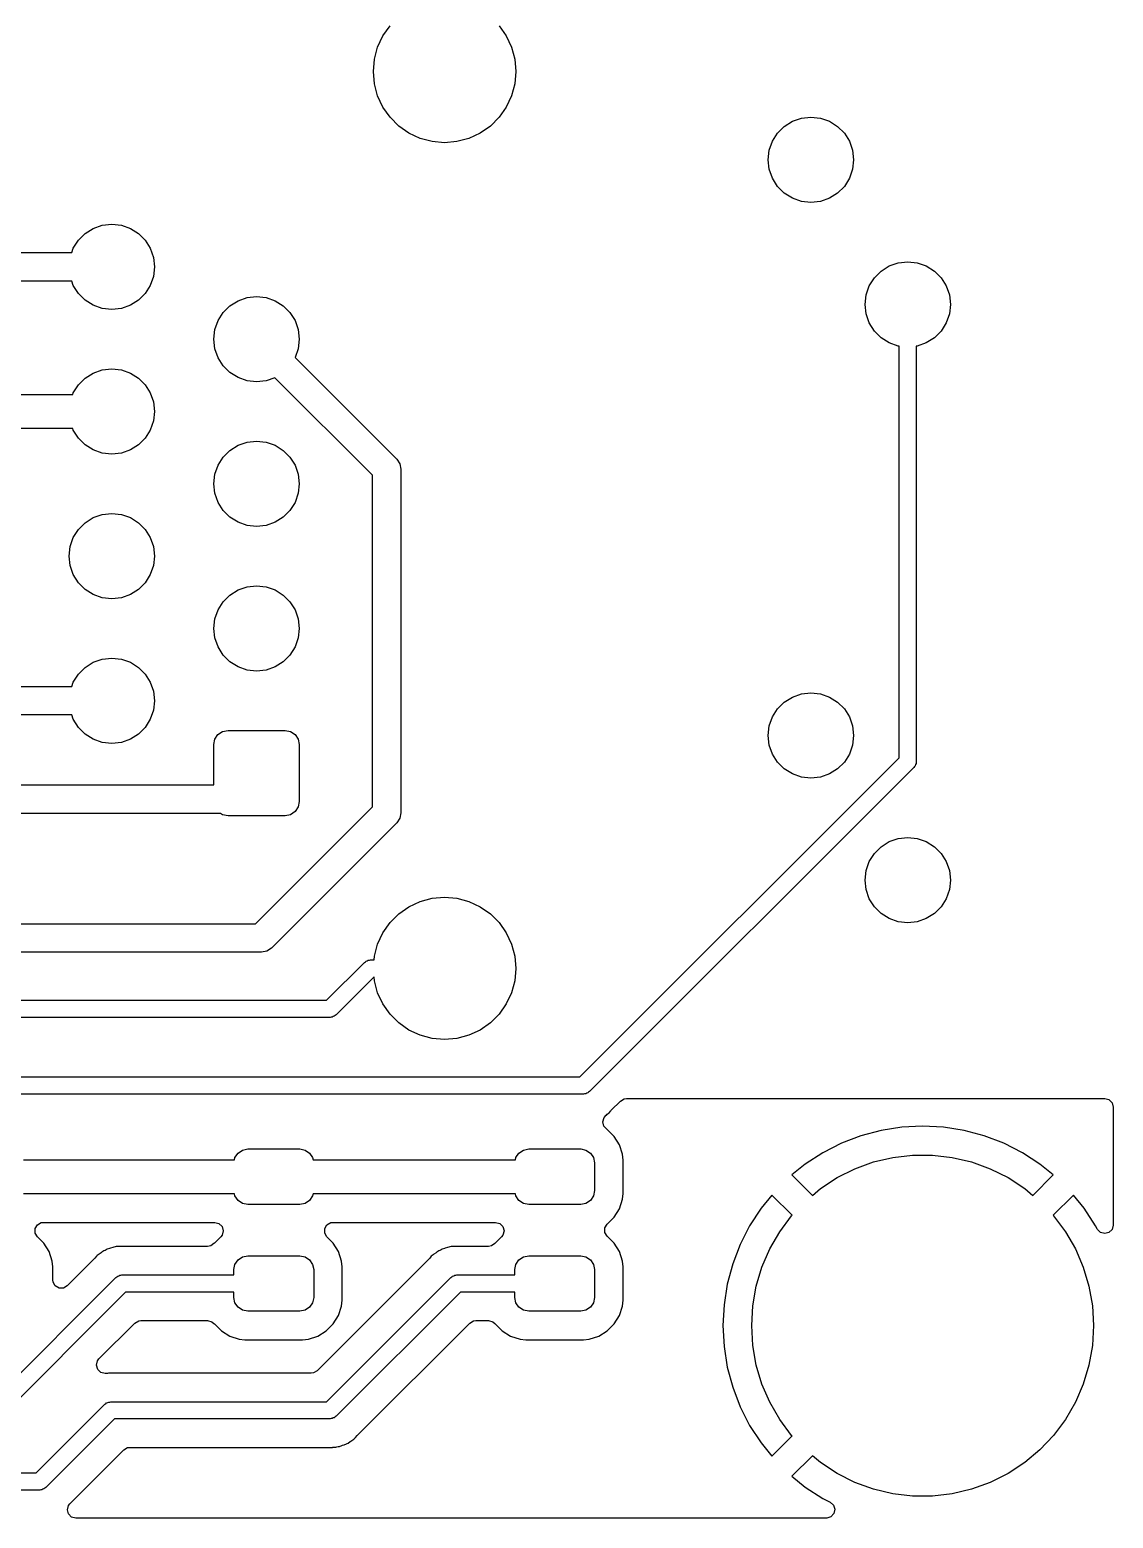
# Model space of a CAD drawing. Extents: x 44 to 146, y -87 to -25.
# Drawn here: x 126.73 to 145.75, y -86.75 to -60.61 of the extents above; entities that cross this region are included whole.
import ezdxf

# ---------------------------------------------------------------- set-up
doc = ezdxf.new("R2010")
doc.units = 0
doc.layers.add('BLACK', color=7, linetype='CONTINUOUS')

msp = doc.modelspace()

# ---------------------------------------------------------------- linework, layer by layer
at = {"layer": 'BLACK', "linetype": 'CONTINUOUS'}
for p, q in [((132.927468, -60.715), (133.052444, -60.536515)), ((134.967556, -60.536515), (135.092532, -60.715)), ((132.835384, -60.912475), (132.927468, -60.715)), ((135.092532, -60.715), (135.184616, -60.912475)), ((132.76, -61.34), (132.77899, -61.12294)), ((132.77899, -61.12294), (132.835384, -60.912475)), ((135.184616, -60.912475), (135.24101, -61.12294)), ((135.24101, -61.12294), (135.26, -61.34)), ((132.77899, -61.55706), (132.76, -61.34)), ((135.26, -61.34), (135.24101, -61.55706)), ((132.835384, -61.767525), (132.77899, -61.55706)), ((135.24101, -61.55706), (135.184616, -61.767525)), ((132.927468, -61.965), (132.835384, -61.767525)), ((135.184616, -61.767525), (135.092532, -61.965)), ((133.052444, -62.143485), (132.927468, -61.965)), ((133.206515, -62.297556), (133.052444, -62.143485)), ((134.967556, -62.143485), (134.813485, -62.297556)), ((135.092532, -61.965), (134.967556, -62.143485)), ((140.114587, -62.214273), (140.273109, -62.158804)), ((140.273109, -62.158804), (140.44, -62.14)), ((140.44, -62.14), (140.606891, -62.158804)), ((140.606891, -62.158804), (140.765413, -62.214273)), ((133.385, -62.422532), (133.206515, -62.297556)), ((133.582475, -62.514616), (133.385, -62.422532)), ((134.635, -62.422532), (134.437525, -62.514616)), ((134.813485, -62.297556), (134.635, -62.422532)), ((139.764273, -62.564587), (139.853626, -62.422383)), ((139.853626, -62.422383), (139.972383, -62.303626)), ((139.972383, -62.303626), (140.114587, -62.214273)), ((140.765413, -62.214273), (140.907617, -62.303626)), ((140.907617, -62.303626), (141.026374, -62.422383)), ((141.026374, -62.422383), (141.115727, -62.564587)), ((133.79294, -62.57101), (133.582475, -62.514616)), ((134.01, -62.59), (133.79294, -62.57101)), ((134.22706, -62.57101), (134.01, -62.59)), ((134.437525, -62.514616), (134.22706, -62.57101)), ((139.69, -62.89), (139.708804, -62.723109)), ((139.708804, -62.723109), (139.764273, -62.564587)), ((141.115727, -62.564587), (141.171196, -62.723109)), ((141.171196, -62.723109), (141.19, -62.89)), ((139.708804, -63.056891), (139.69, -62.89)), ((141.19, -62.89), (141.171196, -63.056891)), ((139.764273, -63.215413), (139.708804, -63.056891)), ((139.853626, -63.357617), (139.764273, -63.215413)), ((141.115727, -63.215413), (141.026374, -63.357617)), ((141.171196, -63.056891), (141.115727, -63.215413)), ((139.972383, -63.476374), (139.853626, -63.357617)), ((140.114587, -63.565727), (139.972383, -63.476374)), ((140.907617, -63.476374), (140.765413, -63.565727)), ((141.026374, -63.357617), (140.907617, -63.476374)), ((140.273109, -63.621196), (140.114587, -63.565727)), ((140.44, -63.64), (140.273109, -63.621196)), ((140.606891, -63.621196), (140.44, -63.64)), ((140.765413, -63.565727), (140.606891, -63.621196)), ((127.844587, -64.094273), (128.003109, -64.038804)), ((128.003109, -64.038804), (128.17, -64.02)), ((128.17, -64.02), (128.336891, -64.038804)), ((128.336891, -64.038804), (128.495413, -64.094273)), ((127.583626, -64.302383), (127.702383, -64.183626)), ((127.702383, -64.183626), (127.844587, -64.094273)), ((128.495413, -64.094273), (128.637617, -64.183626)), ((128.637617, -64.183626), (128.756374, -64.302383)), ((126.1364, -64.52), (127.467885, -64.52)), ((127.467885, -64.52), (127.494273, -64.444587)), ((127.494273, -64.444587), (127.583626, -64.302383)), ((128.756374, -64.302383), (128.845727, -64.444587)), ((128.845727, -64.444587), (128.901196, -64.603109)), ((128.901196, -64.603109), (128.92, -64.77)), ((128.92, -64.77), (128.901196, -64.936891)), ((141.672383, -64.843626), (141.814587, -64.754273)), ((141.814587, -64.754273), (141.973109, -64.698804)), ((141.973109, -64.698804), (142.14, -64.68)), ((142.14, -64.68), (142.306891, -64.698804)), ((142.306891, -64.698804), (142.465413, -64.754273)), ((142.465413, -64.754273), (142.607617, -64.843626)), ((127.467885, -65.02), (126.239953, -65.02)), ((127.494273, -65.095413), (127.467885, -65.02)), ((128.901196, -64.936891), (128.845727, -65.095413)), ((141.464273, -65.104587), (141.553626, -64.962383)), ((141.553626, -64.962383), (141.672383, -64.843626)), ((142.607617, -64.843626), (142.726374, -64.962383)), ((142.726374, -64.962383), (142.815727, -65.104587)), ((127.583626, -65.237617), (127.494273, -65.095413)), ((127.702383, -65.356374), (127.583626, -65.237617)), ((128.756374, -65.237617), (128.637617, -65.356374)), ((128.845727, -65.095413), (128.756374, -65.237617)), ((130.384587, -65.364273), (130.543109, -65.308804)), ((130.543109, -65.308804), (130.71, -65.29)), ((130.71, -65.29), (130.876891, -65.308804)), ((130.876891, -65.308804), (131.035413, -65.364273)), ((141.39, -65.43), (141.408804, -65.263109)), ((141.408804, -65.263109), (141.464273, -65.104587)), ((142.815727, -65.104587), (142.871196, -65.263109)), ((142.871196, -65.263109), (142.89, -65.43)), ((127.844587, -65.445727), (127.702383, -65.356374)), ((128.003109, -65.501196), (127.844587, -65.445727)), ((128.17, -65.52), (128.003109, -65.501196)), ((128.336891, -65.501196), (128.17, -65.52)), ((128.495413, -65.445727), (128.336891, -65.501196)), ((128.637617, -65.356374), (128.495413, -65.445727)), ((130.034273, -65.714587), (130.123626, -65.572383)), ((130.123626, -65.572383), (130.242383, -65.453626)), ((130.242383, -65.453626), (130.384587, -65.364273)), ((131.035413, -65.364273), (131.177617, -65.453626)), ((131.177617, -65.453626), (131.296374, -65.572383)), ((131.296374, -65.572383), (131.385727, -65.714587)), ((141.408804, -65.596891), (141.39, -65.43)), ((141.464273, -65.755413), (141.408804, -65.596891)), ((142.871196, -65.596891), (142.815727, -65.755413)), ((142.89, -65.43), (142.871196, -65.596891)), ((129.978804, -65.873109), (130.034273, -65.714587)), ((131.385727, -65.714587), (131.441196, -65.873109)), ((141.553626, -65.897617), (141.464273, -65.755413)), ((142.815727, -65.755413), (142.726374, -65.897617)), ((129.96, -66.04), (129.978804, -65.873109)), ((129.978804, -66.206891), (129.96, -66.04)), ((131.441196, -65.873109), (131.46, -66.04)), ((131.46, -66.04), (131.441196, -66.206891)), ((141.672383, -66.016374), (141.553626, -65.897617)), ((141.814587, -66.105727), (141.672383, -66.016374)), ((141.973109, -66.161196), (141.814587, -66.105727)), ((142.465413, -66.105727), (142.306891, -66.161196)), ((142.607617, -66.016374), (142.465413, -66.105727)), ((142.726374, -65.897617), (142.607617, -66.016374)), ((130.034273, -66.365413), (129.978804, -66.206891)), ((130.123626, -66.507617), (130.034273, -66.365413)), ((131.441196, -66.206891), (131.386566, -66.363013)), ((131.386566, -66.363013), (133.171173, -68.14762)), ((141.99, -66.163099), (141.973109, -66.161196)), ((141.99, -73.393068), (141.99, -66.163099)), ((142.306891, -66.161196), (142.29, -66.163099)), ((142.29, -66.163099), (142.29, -73.4552)), ((127.702383, -66.723626), (127.844587, -66.634273)), ((127.844587, -66.634273), (128.003109, -66.578804)), ((128.003109, -66.578804), (128.17, -66.56)), ((128.17, -66.56), (128.336891, -66.578804)), ((128.336891, -66.578804), (128.495413, -66.634273)), ((128.495413, -66.634273), (128.637617, -66.723626)), ((130.242383, -66.626374), (130.123626, -66.507617)), ((130.384587, -66.715727), (130.242383, -66.626374)), ((127.494273, -66.984587), (127.583626, -66.842383)), ((127.583626, -66.842383), (127.702383, -66.723626)), ((128.637617, -66.723626), (128.756374, -66.842383)), ((128.756374, -66.842383), (128.845727, -66.984587)), ((130.543109, -66.771196), (130.384587, -66.715727)), ((130.71, -66.79), (130.543109, -66.771196)), ((130.876891, -66.771196), (130.71, -66.79)), ((131.033013, -66.716566), (130.876891, -66.771196)), ((132.7444, -68.427953), (131.033013, -66.716566)), ((126.1364, -67.01), (127.485381, -67.01)), ((127.485381, -67.01), (127.494273, -66.984587)), ((128.845727, -66.984587), (128.901196, -67.143109)), ((128.901196, -67.143109), (128.92, -67.31)), ((128.92, -67.31), (128.901196, -67.476891)), ((127.485381, -67.61), (126.260664, -67.61)), ((127.494273, -67.635413), (127.485381, -67.61)), ((127.583626, -67.777617), (127.494273, -67.635413)), ((128.845727, -67.635413), (128.756374, -67.777617)), ((128.901196, -67.476891), (128.845727, -67.635413)), ((127.702383, -67.896374), (127.583626, -67.777617)), ((127.844587, -67.985727), (127.702383, -67.896374)), ((128.637617, -67.896374), (128.495413, -67.985727)), ((128.756374, -67.777617), (128.637617, -67.896374)), ((130.242383, -67.993626), (130.384587, -67.904273)), ((130.384587, -67.904273), (130.543109, -67.848804)), ((130.543109, -67.848804), (130.71, -67.83)), ((130.71, -67.83), (130.876891, -67.848804)), ((130.876891, -67.848804), (131.035413, -67.904273)), ((131.035413, -67.904273), (131.177617, -67.993626)), ((128.003109, -68.041196), (127.844587, -67.985727)), ((128.17, -68.06), (128.003109, -68.041196)), ((128.336891, -68.041196), (128.17, -68.06)), ((128.495413, -67.985727), (128.336891, -68.041196)), ((130.034273, -68.254587), (130.123626, -68.112383)), ((130.123626, -68.112383), (130.242383, -67.993626)), ((131.177617, -67.993626), (131.296374, -68.112383)), ((131.296374, -68.112383), (131.385727, -68.254587)), ((133.171173, -68.14762), (133.171177, -68.147623)), ((133.171177, -68.147623), (133.22537, -68.228729)), ((129.96, -68.58), (129.978804, -68.413109)), ((129.978804, -68.413109), (130.034273, -68.254587)), ((131.385727, -68.254587), (131.441196, -68.413109)), ((131.441196, -68.413109), (131.46, -68.58)), ((132.7444, -74.252046), (132.7444, -68.427953)), ((133.22537, -68.228729), (133.2444, -68.3244)), ((133.2444, -68.3244), (133.2444, -74.355594)), ((129.978804, -68.746891), (129.96, -68.58)), ((131.46, -68.58), (131.441196, -68.746891)), ((130.034273, -68.905413), (129.978804, -68.746891)), ((130.123626, -69.047617), (130.034273, -68.905413)), ((131.385727, -68.905413), (131.296374, -69.047617)), ((131.441196, -68.746891), (131.385727, -68.905413)), ((127.583626, -69.382383), (127.702383, -69.263626)), ((127.702383, -69.263626), (127.844587, -69.174273)), ((127.844587, -69.174273), (128.003109, -69.118804)), ((128.003109, -69.118804), (128.17, -69.1)), ((128.17, -69.1), (128.336891, -69.118804)), ((128.336891, -69.118804), (128.495413, -69.174273)), ((128.495413, -69.174273), (128.637617, -69.263626)), ((128.637617, -69.263626), (128.756374, -69.382383)), ((130.242383, -69.166374), (130.123626, -69.047617)), ((130.384587, -69.255727), (130.242383, -69.166374)), ((130.543109, -69.311196), (130.384587, -69.255727)), ((131.035413, -69.255727), (130.876891, -69.311196)), ((131.177617, -69.166374), (131.035413, -69.255727)), ((131.296374, -69.047617), (131.177617, -69.166374)), ((127.438804, -69.683109), (127.494273, -69.524587)), ((127.494273, -69.524587), (127.583626, -69.382383)), ((128.756374, -69.382383), (128.845727, -69.524587)), ((128.845727, -69.524587), (128.901196, -69.683109)), ((130.71, -69.33), (130.543109, -69.311196)), ((130.876891, -69.311196), (130.71, -69.33)), ((127.42, -69.85), (127.438804, -69.683109)), ((128.901196, -69.683109), (128.92, -69.85)), ((127.438804, -70.016891), (127.42, -69.85)), ((127.494273, -70.175413), (127.438804, -70.016891)), ((128.901196, -70.016891), (128.845727, -70.175413)), ((128.92, -69.85), (128.901196, -70.016891)), ((127.583626, -70.317617), (127.494273, -70.175413)), ((128.845727, -70.175413), (128.756374, -70.317617)), ((127.702383, -70.436374), (127.583626, -70.317617)), ((127.844587, -70.525727), (127.702383, -70.436374)), ((128.003109, -70.581196), (127.844587, -70.525727)), ((128.495413, -70.525727), (128.336891, -70.581196)), ((128.637617, -70.436374), (128.495413, -70.525727)), ((128.756374, -70.317617), (128.637617, -70.436374)), ((130.123626, -70.652383), (130.242383, -70.533626)), ((130.242383, -70.533626), (130.384587, -70.444273)), ((130.384587, -70.444273), (130.543109, -70.388804)), ((130.543109, -70.388804), (130.71, -70.37)), ((130.71, -70.37), (130.876891, -70.388804)), ((130.876891, -70.388804), (131.035413, -70.444273)), ((131.035413, -70.444273), (131.177617, -70.533626)), ((131.177617, -70.533626), (131.296374, -70.652383)), ((128.17, -70.6), (128.003109, -70.581196)), ((128.336891, -70.581196), (128.17, -70.6)), ((129.978804, -70.953109), (130.034273, -70.794587)), ((130.034273, -70.794587), (130.123626, -70.652383)), ((131.296374, -70.652383), (131.385727, -70.794587)), ((131.385727, -70.794587), (131.441196, -70.953109)), ((129.96, -71.12), (129.978804, -70.953109)), ((131.441196, -70.953109), (131.46, -71.12)), ((129.978804, -71.286891), (129.96, -71.12)), ((130.034273, -71.445413), (129.978804, -71.286891)), ((131.441196, -71.286891), (131.385727, -71.445413)), ((131.46, -71.12), (131.441196, -71.286891)), ((130.123626, -71.587617), (130.034273, -71.445413)), ((130.242383, -71.706374), (130.123626, -71.587617)), ((131.296374, -71.587617), (131.177617, -71.706374)), ((131.385727, -71.445413), (131.296374, -71.587617)), ((127.583626, -71.922383), (127.702383, -71.803626)), ((127.702383, -71.803626), (127.844587, -71.714273)), ((127.844587, -71.714273), (128.003109, -71.658804)), ((128.003109, -71.658804), (128.17, -71.64)), ((128.17, -71.64), (128.336891, -71.658804)), ((128.336891, -71.658804), (128.495413, -71.714273)), ((128.495413, -71.714273), (128.637617, -71.803626)), ((128.637617, -71.803626), (128.756374, -71.922383)), ((130.384587, -71.795727), (130.242383, -71.706374)), ((130.543109, -71.851196), (130.384587, -71.795727)), ((130.71, -71.87), (130.543109, -71.851196)), ((130.876891, -71.851196), (130.71, -71.87)), ((131.035413, -71.795727), (130.876891, -71.851196)), ((131.177617, -71.706374), (131.035413, -71.795727)), ((125.274754, -72.14), (127.467885, -72.14)), ((127.467885, -72.14), (127.494273, -72.064587)), ((127.494273, -72.064587), (127.583626, -71.922383)), ((128.756374, -71.922383), (128.845727, -72.064587)), ((128.845727, -72.064587), (128.901196, -72.223109)), ((128.901196, -72.223109), (128.92, -72.39)), ((128.92, -72.39), (128.901196, -72.556891)), ((139.972383, -72.413626), (140.114587, -72.324273)), ((140.114587, -72.324273), (140.273109, -72.268804)), ((140.273109, -72.268804), (140.44, -72.25)), ((140.44, -72.25), (140.606891, -72.268804)), ((140.606891, -72.268804), (140.765413, -72.324273)), ((140.765413, -72.324273), (140.907617, -72.413626)), ((127.467885, -72.64), (125.171205, -72.64)), ((127.494273, -72.715413), (127.467885, -72.64)), ((128.901196, -72.556891), (128.845727, -72.715413)), ((139.764273, -72.674587), (139.853626, -72.532383)), ((139.853626, -72.532383), (139.972383, -72.413626)), ((140.907617, -72.413626), (141.026374, -72.532383)), ((141.026374, -72.532383), (141.115727, -72.674587)), ((127.583626, -72.857617), (127.494273, -72.715413)), ((127.702383, -72.976374), (127.583626, -72.857617)), ((128.756374, -72.857617), (128.637617, -72.976374)), ((128.845727, -72.715413), (128.756374, -72.857617)), ((130.114638, -72.929068), (130.2105, -72.91)), ((130.2105, -72.91), (131.2095, -72.91)), ((131.2095, -72.91), (131.305362, -72.929068)), ((139.69, -73), (139.708804, -72.833109)), ((139.708804, -72.833109), (139.764273, -72.674587)), ((141.115727, -72.674587), (141.171196, -72.833109)), ((141.171196, -72.833109), (141.19, -73)), ((127.844587, -73.065727), (127.702383, -72.976374)), ((128.003109, -73.121196), (127.844587, -73.065727)), ((128.17, -73.14), (128.003109, -73.121196)), ((128.336891, -73.121196), (128.17, -73.14)), ((128.495413, -73.065727), (128.336891, -73.121196)), ((128.637617, -72.976374), (128.495413, -73.065727)), ((129.96, -73.1605), (129.979068, -73.064638)), ((129.96, -73.8672), (129.96, -73.1605)), ((129.979068, -73.064638), (130.03337, -72.98337)), ((130.03337, -72.98337), (130.114638, -72.929068)), ((131.305362, -72.929068), (131.38663, -72.98337)), ((131.38663, -72.98337), (131.440932, -73.064638)), ((131.440932, -73.064638), (131.46, -73.1605)), ((131.46, -73.1605), (131.46, -74.1595)), ((139.708804, -73.166891), (139.69, -73)), ((139.764273, -73.325413), (139.708804, -73.166891)), ((141.171196, -73.166891), (141.115727, -73.325413)), ((141.19, -73), (141.171196, -73.166891)), ((136.386668, -78.9964), (141.99, -73.393068)), ((139.853626, -73.467617), (139.764273, -73.325413)), ((141.115727, -73.325413), (141.026374, -73.467617)), ((142.246066, -73.561266), (136.554866, -79.252466)), ((139.972383, -73.586374), (139.853626, -73.467617)), ((140.114587, -73.675727), (139.972383, -73.586374)), ((140.273109, -73.731196), (140.114587, -73.675727)), ((140.765413, -73.675727), (140.606891, -73.731196)), ((140.907617, -73.586374), (140.765413, -73.675727)), ((141.026374, -73.467617), (140.907617, -73.586374)), ((142.255939, -73.544164), (142.246066, -73.561266)), ((142.269904, -73.5302), (142.255939, -73.544164)), ((142.275015, -73.511125), (142.269904, -73.5302)), ((142.284889, -73.494023), (142.275015, -73.511125)), ((142.29, -73.4552), (142.284889, -73.474274)), ((142.284889, -73.474274), (142.284889, -73.494023)), ((124.182553, -73.8672), (129.96, -73.8672)), ((140.44, -73.75), (140.273109, -73.731196)), ((140.606891, -73.731196), (140.44, -73.75)), ((131.46, -74.1595), (131.440932, -74.255362)), ((130.079121, -74.3672), (124.079005, -74.3672)), ((130.114638, -74.390932), (130.079121, -74.3672)), ((130.2105, -74.41), (130.114638, -74.390932)), ((131.2095, -74.41), (130.2105, -74.41)), ((130.690846, -76.3056), (132.7444, -74.252046)), ((131.305362, -74.390932), (131.2095, -74.41)), ((131.38663, -74.33663), (131.305362, -74.390932)), ((131.440932, -74.255362), (131.38663, -74.33663)), ((133.22537, -74.451271), (133.171177, -74.532377)), ((133.244401, -74.3556), (133.22537, -74.451271)), ((133.2444, -74.355594), (133.244401, -74.3556)), ((133.171177, -74.532377), (130.971177, -76.732377)), ((141.553626, -75.072383), (141.672383, -74.953626)), ((141.672383, -74.953626), (141.814587, -74.864273)), ((141.814587, -74.864273), (141.973109, -74.808804)), ((141.973109, -74.808804), (142.14, -74.79)), ((142.14, -74.79), (142.306891, -74.808804)), ((142.306891, -74.808804), (142.465413, -74.864273)), ((142.465413, -74.864273), (142.607617, -74.953626)), ((142.607617, -74.953626), (142.726374, -75.072383)), ((141.408804, -75.373109), (141.464273, -75.214587)), ((141.464273, -75.214587), (141.553626, -75.072383)), ((142.726374, -75.072383), (142.815727, -75.214587)), ((142.815727, -75.214587), (142.871196, -75.373109)), ((141.39, -75.54), (141.408804, -75.373109)), ((141.408804, -75.706891), (141.39, -75.54)), ((142.871196, -75.373109), (142.89, -75.54)), ((142.89, -75.54), (142.871196, -75.706891)), ((141.464273, -75.865413), (141.408804, -75.706891)), ((142.871196, -75.706891), (142.815727, -75.865413)), ((133.206515, -76.132444), (133.385, -76.007468)), ((133.385, -76.007468), (133.582475, -75.915384)), ((133.582475, -75.915384), (133.79294, -75.85899)), ((133.79294, -75.85899), (134.01, -75.84)), ((134.01, -75.84), (134.22706, -75.85899)), ((134.22706, -75.85899), (134.437525, -75.915384)), ((134.437525, -75.915384), (134.635, -76.007468)), ((134.635, -76.007468), (134.813485, -76.132444)), ((141.553626, -76.007617), (141.464273, -75.865413)), ((141.672383, -76.126374), (141.553626, -76.007617)), ((142.726374, -76.007617), (142.607617, -76.126374)), ((142.815727, -75.865413), (142.726374, -76.007617)), ((123.272953, -76.3056), (130.690846, -76.3056)), ((132.927468, -76.465), (133.052444, -76.286515)), ((133.052444, -76.286515), (133.206515, -76.132444)), ((134.813485, -76.132444), (134.967556, -76.286515)), ((134.967556, -76.286515), (135.092532, -76.465)), ((141.814587, -76.215727), (141.672383, -76.126374)), ((141.973109, -76.271196), (141.814587, -76.215727)), ((142.14, -76.29), (141.973109, -76.271196)), ((142.306891, -76.271196), (142.14, -76.29)), ((142.465413, -76.215727), (142.306891, -76.271196)), ((142.607617, -76.126374), (142.465413, -76.215727)), ((132.835384, -76.662475), (132.927468, -76.465)), ((135.092532, -76.465), (135.184616, -76.662475)), ((130.7944, -76.8056), (123.272954, -76.8056)), ((130.890071, -76.78657), (130.7944, -76.8056)), ((130.971177, -76.732377), (130.890071, -76.78657)), ((132.77899, -76.87294), (132.835384, -76.662475)), ((135.184616, -76.662475), (135.24101, -76.87294)), ((131.937868, -77.65), (132.603934, -76.983934)), ((132.603934, -76.983934), (132.621035, -76.97406)), ((132.621035, -76.97406), (132.635, -76.960096)), ((132.635, -76.960096), (132.654074, -76.954984)), ((132.654074, -76.954984), (132.671177, -76.945111)), ((132.671177, -76.945111), (132.690925, -76.945111)), ((132.690925, -76.945111), (132.71, -76.94)), ((132.71, -76.94), (132.773123, -76.94)), ((132.773123, -76.94), (132.77899, -76.87294)), ((135.24101, -76.87294), (135.26, -77.09)), ((135.26, -77.09), (135.24101, -77.30706)), ((132.772132, -77.24), (132.106066, -77.906066)), ((132.773123, -77.24), (132.772132, -77.24)), ((132.77899, -77.30706), (132.773123, -77.24)), ((132.835384, -77.517525), (132.77899, -77.30706)), ((135.24101, -77.30706), (135.184616, -77.517525)), ((132.927468, -77.715), (132.835384, -77.517525)), ((135.184616, -77.517525), (135.092532, -77.715)), ((125.73, -77.65), (131.937868, -77.65)), ((133.052444, -77.893485), (132.927468, -77.715)), ((133.206515, -78.047556), (133.052444, -77.893485)), ((134.967556, -77.893485), (134.813485, -78.047556)), ((135.092532, -77.715), (134.967556, -77.893485)), ((132, -77.95), (125.73, -77.95)), ((132.019075, -77.944889), (132, -77.95)), ((132.038823, -77.944889), (132.019075, -77.944889)), ((132.055925, -77.935015), (132.038823, -77.944889)), ((132.075, -77.929904), (132.055925, -77.935015)), ((132.088964, -77.915939), (132.075, -77.929904)), ((132.106066, -77.906066), (132.088964, -77.915939)), ((133.385, -78.172532), (133.206515, -78.047556)), ((134.813485, -78.047556), (134.635, -78.172532)), ((133.582475, -78.264616), (133.385, -78.172532)), ((133.79294, -78.32101), (133.582475, -78.264616)), ((134.01, -78.34), (133.79294, -78.32101)), ((134.22706, -78.32101), (134.01, -78.34)), ((134.437525, -78.264616), (134.22706, -78.32101)), ((134.635, -78.172532), (134.437525, -78.264616)), ((123.3, -78.9964), (136.386668, -78.9964)), ((136.4488, -79.2964), (123.362132, -79.2964)), ((136.467875, -79.291289), (136.4488, -79.2964)), ((136.487623, -79.291289), (136.467875, -79.291289)), ((136.504725, -79.281415), (136.487623, -79.291289)), ((136.5238, -79.276304), (136.504725, -79.281415)), ((136.537764, -79.262339), (136.5238, -79.276304)), ((136.554866, -79.252466), (136.537764, -79.262339)), ((136.93542, -79.579724), (137.096506, -79.41864)), ((137.096506, -79.41864), (137.163301, -79.380077)), ((137.163301, -79.380077), (137.201864, -79.375)), ((137.201864, -79.375), (145.5965, -79.375)), ((145.5965, -79.375), (145.671, -79.394962)), ((145.671, -79.394962), (145.725538, -79.4495)), ((145.725538, -79.4495), (145.7455, -79.524)), ((136.787031, -79.782542), (136.809156, -79.708655)), ((136.809156, -79.708655), (136.844648, -79.669147)), ((136.844648, -79.669147), (136.850652, -79.664488)), ((136.850652, -79.664488), (136.850665, -79.664481)), ((136.850665, -79.664481), (136.864284, -79.65086)), ((136.864284, -79.65086), (136.882056, -79.635682)), ((136.882056, -79.635682), (136.897637, -79.624363)), ((136.897637, -79.624363), (136.925991, -79.590087)), ((136.925991, -79.590087), (136.93542, -79.579724)), ((145.7455, -79.524), (145.7455, -81.598672)), ((136.804814, -79.857592), (136.787031, -79.782542)), ((136.85774, -79.913695), (136.804814, -79.857592)), ((136.863698, -79.91737), (136.85774, -79.913695)), ((136.8637, -79.917372), (136.863698, -79.91737)), ((136.863703, -79.917374), (136.8637, -79.917372)), ((136.986726, -80.040397), (136.863703, -79.917374)), ((141.6713, -79.934587), (141.31696, -80.029532)), ((141.671303, -79.934586), (141.6713, -79.934587)), ((142.033653, -79.877196), (141.671303, -79.934586)), ((142.4, -79.857997), (142.033653, -79.877196)), ((142.766346, -79.877196), (142.4, -79.857997)), ((143.128696, -79.934586), (142.766346, -79.877196)), ((143.128699, -79.934587), (143.128696, -79.934586)), ((143.483039, -80.029532), (143.128699, -79.934587)), ((137.078062, -80.188475), (136.986726, -80.040397)), ((137.132787, -80.353625), (137.078062, -80.188475)), ((140.974476, -80.160999), (140.647605, -80.327548)), ((141.31694, -80.029539), (140.974476, -80.160999)), ((141.31696, -80.029532), (141.31694, -80.029539)), ((143.483059, -80.029539), (143.483039, -80.029532)), ((143.825518, -80.160997), (143.483059, -80.029539)), ((143.825542, -80.161008), (143.825518, -80.160997)), ((144.152388, -80.327544), (143.825542, -80.161008)), ((126.622011, -80.4489), (130.324389, -80.4489)), ((130.324389, -80.4489), (130.331754, -80.411871)), ((130.331754, -80.411871), (130.384593, -80.332793)), ((130.384593, -80.332793), (130.463671, -80.279954)), ((130.463671, -80.279954), (130.55695, -80.2614)), ((130.55695, -80.2614), (131.46945, -80.2614)), ((131.46945, -80.2614), (131.562729, -80.279954)), ((131.562729, -80.279954), (131.641807, -80.332793)), ((131.641807, -80.332793), (131.694646, -80.411871)), ((131.694646, -80.411871), (131.702011, -80.4489)), ((131.702011, -80.4489), (135.253889, -80.4489)), ((135.253889, -80.4489), (135.261254, -80.411871)), ((135.261254, -80.411871), (135.314093, -80.332793)), ((135.314093, -80.332793), (135.393171, -80.279954)), ((135.393171, -80.279954), (135.48645, -80.2614)), ((135.48645, -80.2614), (136.39895, -80.2614)), ((136.39895, -80.2614), (136.492229, -80.279954)), ((136.492229, -80.279954), (136.571307, -80.332793)), ((136.571307, -80.332793), (136.624146, -80.411871)), ((136.624146, -80.411871), (136.6427, -80.50515)), ((136.6427, -80.50515), (136.6427, -80.99265)), ((137.1432, -80.455552), (137.132787, -80.353625)), ((137.1432, -81.042248), (137.1432, -80.455552)), ((140.647592, -80.327555), (140.339928, -80.527354)), ((140.647605, -80.327548), (140.647592, -80.327555)), ((141.211761, -80.608152), (141.53959, -80.488831)), ((141.53959, -80.488831), (141.879055, -80.408377)), ((141.879055, -80.408377), (142.225566, -80.367876)), ((142.225566, -80.367876), (142.574434, -80.367876)), ((142.574434, -80.367876), (142.920945, -80.408377)), ((142.920945, -80.408377), (143.26041, -80.488831)), ((143.26041, -80.488831), (143.588239, -80.608152)), ((144.152408, -80.327555), (144.152388, -80.327544)), ((144.460071, -80.527354), (144.152408, -80.327555)), ((140.339928, -80.527354), (140.10685, -80.716097)), ((140.10685, -80.716097), (140.466421, -81.075668)), ((140.608524, -80.95643), (140.9, -80.764724)), ((140.9, -80.764724), (141.211761, -80.608152)), ((143.588239, -80.608152), (143.9, -80.764724)), ((143.9, -80.764724), (144.191476, -80.95643)), ((144.333577, -81.075667), (144.693149, -80.716097)), ((144.693149, -80.716097), (144.460071, -80.527354)), ((136.6427, -80.99265), (136.624146, -81.085929)), ((140.466421, -81.075668), (140.608524, -80.95643)), ((144.191476, -80.95643), (144.333577, -81.075667)), ((130.324389, -81.0489), (126.622011, -81.0489)), ((130.331754, -81.085929), (130.324389, -81.0489)), ((130.384593, -81.165007), (130.331754, -81.085929)), ((130.463671, -81.217846), (130.384593, -81.165007)), ((130.55695, -81.2364), (130.463671, -81.217846)), ((131.46945, -81.2364), (130.55695, -81.2364)), ((131.562729, -81.217846), (131.46945, -81.2364)), ((131.641807, -81.165007), (131.562729, -81.217846)), ((131.694646, -81.085929), (131.641807, -81.165007)), ((131.702011, -81.0489), (131.694646, -81.085929)), ((135.253889, -81.0489), (131.702011, -81.0489)), ((135.261254, -81.085929), (135.253889, -81.0489)), ((135.314093, -81.165007), (135.261254, -81.085929)), ((135.393171, -81.217846), (135.314093, -81.165007)), ((135.48645, -81.2364), (135.393171, -81.217846)), ((136.39895, -81.2364), (135.48645, -81.2364)), ((136.492229, -81.217846), (136.39895, -81.2364)), ((136.571307, -81.165007), (136.492229, -81.217846)), ((136.624146, -81.085929), (136.571307, -81.165007)), ((137.078062, -81.309325), (137.132787, -81.144175)), ((137.132787, -81.144175), (137.1432, -81.042248)), ((139.753297, -81.06965), (139.564554, -81.302728)), ((140.109739, -81.426092), (139.753297, -81.06965)), ((145.046701, -81.06965), (144.690259, -81.426091)), ((145.235445, -81.302728), (145.046701, -81.06965)), ((126.932382, -81.554477), (126.970946, -81.5494)), ((126.970946, -81.5494), (129.975454, -81.5494)), ((129.975454, -81.5494), (130.049954, -81.569362)), ((132.012382, -81.554477), (132.050946, -81.5494)), ((132.050946, -81.5494), (134.904954, -81.5494)), ((134.904954, -81.5494), (134.979454, -81.569362)), ((136.863703, -81.580426), (136.986726, -81.457403)), ((136.986726, -81.457403), (137.078062, -81.309325)), ((139.564554, -81.302728), (139.364755, -81.610392)), ((139.893537, -81.714273), (140.101867, -81.434437)), ((140.101867, -81.434437), (140.109739, -81.426092)), ((144.690259, -81.426091), (144.698133, -81.434437)), ((144.698133, -81.434437), (144.906463, -81.714273)), ((145.435244, -81.610392), (145.235445, -81.302728)), ((126.827023, -81.659836), (126.865587, -81.593041)), ((126.827023, -81.736964), (126.827023, -81.659836)), ((126.865585, -81.803756), (126.827023, -81.736964)), ((126.977226, -81.915397), (126.865585, -81.803756)), ((126.865587, -81.593041), (126.932382, -81.554477)), ((130.080812, -81.803759), (129.96918, -81.915389)), ((130.049954, -81.569362), (130.104492, -81.6239)), ((130.104492, -81.7729), (130.080812, -81.803759)), ((130.104492, -81.6239), (130.124454, -81.6984)), ((130.124454, -81.6984), (130.104492, -81.7729)), ((131.907023, -81.659836), (131.945587, -81.593041)), ((131.907023, -81.736964), (131.907023, -81.659836)), ((131.945585, -81.803756), (131.907023, -81.736964)), ((132.057226, -81.915397), (131.945585, -81.803756)), ((131.945587, -81.593041), (132.012382, -81.554477)), ((135.010312, -81.803759), (134.89868, -81.915389)), ((134.979454, -81.569362), (135.033992, -81.6239)), ((135.033992, -81.7729), (135.010312, -81.803759)), ((135.033992, -81.6239), (135.053954, -81.6984)), ((135.053954, -81.6984), (135.033992, -81.7729)), ((136.824523, -81.647836), (136.863087, -81.581041)), ((136.824523, -81.724964), (136.824523, -81.647836)), ((136.863087, -81.791759), (136.824523, -81.724964)), ((136.863087, -81.581041), (136.8637, -81.580427)), ((136.8637, -81.792372), (136.863087, -81.791759)), ((136.8637, -81.580427), (136.863703, -81.580426)), ((136.863703, -81.792374), (136.8637, -81.792372)), ((136.986726, -81.915397), (136.863703, -81.792374)), ((139.364748, -81.610405), (139.198199, -81.937276)), ((139.364755, -81.610392), (139.364748, -81.610405)), ((139.719102, -82.016402), (139.893537, -81.714273)), ((144.906463, -81.714273), (145.080898, -82.016402)), ((145.435251, -81.610405), (145.435244, -81.610392)), ((145.46374, -81.666317), (145.435251, -81.610405)), ((145.467462, -81.673172), (145.46374, -81.666317)), ((145.522, -81.72771), (145.467462, -81.673172)), ((145.5965, -81.747672), (145.522, -81.72771)), ((145.671, -81.72771), (145.5965, -81.747672)), ((145.725538, -81.673172), (145.671, -81.72771)), ((145.7455, -81.598672), (145.725538, -81.673172)), ((127.068562, -82.063475), (126.977226, -81.915397)), ((127.123287, -82.228625), (127.068562, -82.063475)), ((127.996647, -82.075472), (127.984924, -82.083173)), ((128.032625, -82.049334), (127.996647, -82.075472)), ((128.032631, -82.049331), (128.032625, -82.049334)), ((128.050534, -82.042242), (128.032631, -82.049331)), ((128.07152, -82.031961), (128.050534, -82.042242)), ((128.0881, -82.022156), (128.07152, -82.031961)), ((128.130811, -82.009747), (128.0881, -82.022156)), ((128.144088, -82.005201), (128.130811, -82.009747)), ((128.185438, -81.988829), (128.144088, -82.005201)), ((128.185446, -81.988827), (128.185438, -81.988829)), ((128.204554, -81.986413), (128.185446, -81.988827)), ((128.227437, -81.981674), (128.204554, -81.986413)), ((128.245925, -81.976303), (128.227437, -81.981674)), ((128.245931, -81.976302), (128.245925, -81.976303)), ((128.290377, -81.974905), (128.245931, -81.976302)), ((128.304345, -81.973807), (128.290377, -81.974905)), ((128.307562, -81.973401), (128.304345, -81.973807)), ((128.307571, -81.9734), (128.307562, -81.973401)), ((128.307575, -81.9734), (128.307571, -81.9734)), ((128.335969, -81.9734), (128.307575, -81.9734)), ((128.340649, -81.973326), (128.335969, -81.9734)), ((128.34171, -81.973292), (128.340649, -81.973326)), ((128.410201, -81.971139), (128.34171, -81.973292)), ((128.419538, -81.972022), (128.410201, -81.971139)), ((128.419586, -81.971503), (128.419538, -81.972022)), ((128.436765, -81.9734), (128.419586, -81.971503)), ((129.851175, -81.9734), (128.436765, -81.9734)), ((129.90619, -81.962872), (129.851175, -81.9734)), ((129.962472, -81.920968), (129.90619, -81.962872)), ((129.963037, -81.921533), (129.962472, -81.920968)), ((129.966888, -81.917681), (129.963037, -81.921533)), ((129.968055, -81.916813), (129.966888, -81.917681)), ((129.96918, -81.915389), (129.968055, -81.916813)), ((132.148562, -82.063475), (132.057226, -81.915397)), ((132.203287, -82.228625), (132.148562, -82.063475)), ((133.874242, -82.075475), (133.862521, -82.083174)), ((133.91023, -82.04933), (133.874242, -82.075475)), ((133.928135, -82.042241), (133.91023, -82.04933)), ((133.949125, -82.031958), (133.928135, -82.042241)), ((133.965699, -82.022156), (133.949125, -82.031958)), ((134.008414, -82.009746), (133.965699, -82.022156)), ((134.021691, -82.0052), (134.008414, -82.009746)), ((134.063039, -81.988829), (134.021691, -82.0052)), ((134.082148, -81.986415), (134.063039, -81.988829)), ((134.105036, -81.981675), (134.082148, -81.986415)), ((134.123533, -81.976301), (134.105036, -81.981675)), ((134.167987, -81.974904), (134.123533, -81.976301)), ((134.181955, -81.973806), (134.167987, -81.974904)), ((134.185163, -81.973401), (134.181955, -81.973806)), ((134.185169, -81.9734), (134.185163, -81.973401)), ((134.185175, -81.9734), (134.185169, -81.9734)), ((134.213557, -81.9734), (134.185175, -81.9734)), ((134.218238, -81.973326), (134.213557, -81.9734)), ((134.287801, -81.971139), (134.218238, -81.973326)), ((134.297138, -81.972022), (134.287801, -81.971139)), ((134.297187, -81.971503), (134.297138, -81.972022)), ((134.314366, -81.9734), (134.297187, -81.971503)), ((134.780675, -81.9734), (134.314366, -81.9734)), ((134.83569, -81.962872), (134.780675, -81.9734)), ((134.891972, -81.920968), (134.83569, -81.962872)), ((134.892537, -81.921533), (134.891972, -81.920968)), ((134.896388, -81.917681), (134.892537, -81.921533)), ((134.897555, -81.916813), (134.896388, -81.917681)), ((134.89868, -81.915389), (134.897555, -81.916813)), ((137.078062, -82.063475), (136.986726, -81.915397)), ((137.132787, -82.228625), (137.078062, -82.063475)), ((139.198199, -81.937276), (139.066739, -82.27974)), ((139.580922, -82.33674), (139.719102, -82.016402)), ((145.080898, -82.016402), (145.219078, -82.33674)), ((127.1337, -82.330552), (127.123287, -82.228625)), ((127.1337, -82.330556), (127.1337, -82.330552)), ((127.1337, -82.559035), (127.1337, -82.330556)), ((127.861868, -82.190584), (127.388059, -82.664394)), ((127.871313, -82.180205), (127.861868, -82.190584)), ((127.899663, -82.145937), (127.871313, -82.180205)), ((127.915244, -82.134616), (127.899663, -82.145937)), ((127.933011, -82.119441), (127.915244, -82.134616)), ((127.946632, -82.105821), (127.933011, -82.119441)), ((127.946634, -82.105819), (127.946632, -82.105821)), ((127.984924, -82.083173), (127.946634, -82.105819)), ((130.3132, -82.38015), (130.331754, -82.286871)), ((130.331754, -82.286871), (130.384593, -82.207793)), ((130.384593, -82.207793), (130.463671, -82.154954)), ((130.463671, -82.154954), (130.55695, -82.1364)), ((130.55695, -82.1364), (131.46945, -82.1364)), ((131.46945, -82.1364), (131.562729, -82.154954)), ((131.562729, -82.154954), (131.641807, -82.207793)), ((131.641807, -82.207793), (131.694646, -82.286871)), ((131.694646, -82.286871), (131.7132, -82.38015)), ((133.739468, -82.190584), (131.774195, -84.155859)), ((132.2137, -82.330552), (132.203287, -82.228625)), ((132.2137, -82.917248), (132.2137, -82.330552)), ((133.748913, -82.180205), (133.739468, -82.190584)), ((133.777263, -82.145937), (133.748913, -82.180205)), ((133.792844, -82.134616), (133.777263, -82.145937)), ((133.810611, -82.119441), (133.792844, -82.134616)), ((133.824232, -82.105821), (133.810611, -82.119441)), ((133.824237, -82.105817), (133.824232, -82.105821)), ((133.862521, -82.083174), (133.824237, -82.105817)), ((135.2427, -82.38015), (135.261254, -82.286871)), ((135.261254, -82.286871), (135.314093, -82.207793)), ((135.314093, -82.207793), (135.393171, -82.154954)), ((135.393171, -82.154954), (135.48645, -82.1364)), ((135.48645, -82.1364), (136.39895, -82.1364)), ((136.39895, -82.1364), (136.492229, -82.154954)), ((136.492229, -82.154954), (136.571307, -82.207793)), ((136.571307, -82.207793), (136.624146, -82.286871)), ((136.624146, -82.286871), (136.6427, -82.38015)), ((137.1432, -82.330552), (137.132787, -82.228625)), ((137.1432, -82.917248), (137.1432, -82.330552)), ((139.066732, -82.27976), (138.971787, -82.6341)), ((139.066739, -82.27974), (139.066732, -82.27976)), ((139.480865, -82.670952), (139.580922, -82.33674)), ((145.219078, -82.33674), (145.319135, -82.670952)), ((126.010268, -84.75), (128.242434, -82.517834)), ((127.138777, -82.597599), (127.1337, -82.559035)), ((127.177341, -82.664394), (127.138777, -82.597599)), ((128.242434, -82.517834), (128.259535, -82.50796)), ((128.259535, -82.50796), (128.2735, -82.493996)), ((128.2735, -82.493996), (128.292574, -82.488884)), ((128.292574, -82.488884), (128.309677, -82.479011)), ((128.309677, -82.479011), (128.329425, -82.479011)), ((128.329425, -82.479011), (128.3485, -82.4739)), ((128.3485, -82.4739), (130.3132, -82.4739)), ((130.3132, -82.4739), (130.3132, -82.38015)), ((131.7132, -82.38015), (131.7132, -82.86765)), ((131.937868, -84.7), (134.120034, -82.517834)), ((134.120034, -82.517834), (134.137135, -82.50796)), ((134.137135, -82.50796), (134.1511, -82.493996)), ((134.1511, -82.493996), (134.170174, -82.488884)), ((134.170174, -82.488884), (134.187277, -82.479011)), ((134.187277, -82.479011), (134.207025, -82.479011)), ((134.207025, -82.479011), (134.2261, -82.4739)), ((134.2261, -82.4739), (135.2427, -82.4739)), ((135.2427, -82.4739), (135.2427, -82.38015)), ((136.6427, -82.38015), (136.6427, -82.86765)), ((128.410632, -82.7739), (126.178466, -85.006066)), ((127.244136, -82.702958), (127.177341, -82.664394)), ((127.321264, -82.702958), (127.244136, -82.702958)), ((127.388059, -82.664394), (127.321264, -82.702958)), ((130.3132, -82.7739), (128.410632, -82.7739)), ((130.3132, -82.86765), (130.3132, -82.7739)), ((134.288232, -82.7739), (132.106066, -84.956066)), ((135.2427, -82.7739), (134.288232, -82.7739)), ((135.2427, -82.86765), (135.2427, -82.7739)), ((138.971786, -82.634103), (138.914396, -82.996453)), ((138.971787, -82.6341), (138.971786, -82.634103)), ((139.420285, -83.014521), (139.480865, -82.670952)), ((145.319135, -82.670952), (145.379715, -83.014521)), ((130.331754, -82.960929), (130.3132, -82.86765)), ((130.384593, -83.040007), (130.331754, -82.960929)), ((130.463671, -83.092846), (130.384593, -83.040007)), ((130.55695, -83.1114), (130.463671, -83.092846)), ((131.46945, -83.1114), (130.55695, -83.1114)), ((131.562729, -83.092846), (131.46945, -83.1114)), ((131.641807, -83.040007), (131.562729, -83.092846)), ((131.694646, -82.960929), (131.641807, -83.040007)), ((131.7132, -82.86765), (131.694646, -82.960929)), ((132.148562, -83.184325), (132.203287, -83.019175)), ((132.203287, -83.019175), (132.2137, -82.917248)), ((135.261254, -82.960929), (135.2427, -82.86765)), ((135.314093, -83.040007), (135.261254, -82.960929)), ((135.393171, -83.092846), (135.314093, -83.040007)), ((135.48645, -83.1114), (135.393171, -83.092846)), ((136.39895, -83.1114), (135.48645, -83.1114)), ((136.492229, -83.092846), (136.39895, -83.1114)), ((136.571307, -83.040007), (136.492229, -83.092846)), ((136.624146, -82.960929), (136.571307, -83.040007)), ((136.6427, -82.86765), (136.624146, -82.960929)), ((137.078062, -83.184325), (137.132787, -83.019175)), ((137.132787, -83.019175), (137.1432, -82.917248)), ((138.914396, -82.996453), (138.895197, -83.3628)), ((139.4, -83.3628), (139.420285, -83.014521)), ((145.379715, -83.014521), (145.4, -83.3628)), ((127.944305, -83.94804), (128.574305, -83.318041)), ((128.574305, -83.318041), (128.6411, -83.279477)), ((128.6411, -83.279477), (128.679664, -83.2744)), ((128.679664, -83.2744), (129.851175, -83.2744)), ((129.851175, -83.2744), (129.925675, -83.294362)), ((129.925675, -83.294362), (129.962831, -83.326473)), ((129.962831, -83.326473), (129.963038, -83.326267)), ((129.963038, -83.326267), (129.965868, -83.329097)), ((129.965868, -83.329097), (129.968055, -83.330987)), ((129.968055, -83.330987), (129.969172, -83.3324)), ((129.969172, -83.3324), (129.969174, -83.332403)), ((129.969174, -83.332403), (130.092197, -83.455426)), ((131.934203, -83.455426), (132.057226, -83.332403)), ((132.057226, -83.332403), (132.148562, -83.184325)), ((132.486619, -85.283325), (134.451904, -83.318041)), ((134.451904, -83.318041), (134.518699, -83.279477)), ((134.518699, -83.279477), (134.557263, -83.2744)), ((134.557263, -83.2744), (134.780675, -83.2744)), ((134.780675, -83.2744), (134.855175, -83.294362)), ((134.855175, -83.294362), (134.892331, -83.326473)), ((134.892331, -83.326473), (134.892538, -83.326267)), ((134.892538, -83.326267), (134.895368, -83.329097)), ((134.895368, -83.329097), (134.897555, -83.330987)), ((134.897555, -83.330987), (134.898672, -83.3324)), ((134.898672, -83.3324), (134.898674, -83.332403)), ((134.898674, -83.332403), (135.021697, -83.455426)), ((136.863703, -83.455426), (136.986726, -83.332403)), ((136.986726, -83.332403), (137.078062, -83.184325)), ((138.895197, -83.3628), (138.914396, -83.729146)), ((139.420285, -83.711079), (139.4, -83.3628)), ((145.4, -83.3628), (145.379715, -83.711079)), ((130.092197, -83.455426), (130.240275, -83.546762)), ((130.240275, -83.546762), (130.405425, -83.601487)), ((130.405425, -83.601487), (130.507352, -83.6119)), ((130.507352, -83.6119), (130.507356, -83.6119)), ((130.507356, -83.6119), (131.519044, -83.6119)), ((131.519044, -83.6119), (131.519048, -83.6119)), ((131.519048, -83.6119), (131.620975, -83.601487)), ((131.620975, -83.601487), (131.786125, -83.546762)), ((131.786125, -83.546762), (131.934203, -83.455426)), ((135.021697, -83.455426), (135.169775, -83.546762)), ((135.169775, -83.546762), (135.334925, -83.601487)), ((135.334925, -83.601487), (135.436852, -83.6119)), ((135.436852, -83.6119), (135.436856, -83.6119)), ((135.436856, -83.6119), (136.448544, -83.6119)), ((136.448544, -83.6119), (136.448548, -83.6119)), ((136.448548, -83.6119), (136.550475, -83.601487)), ((136.550475, -83.601487), (136.715625, -83.546762)), ((136.715625, -83.546762), (136.863703, -83.455426)), ((138.914396, -83.729146), (138.971786, -84.091496)), ((139.480865, -84.054648), (139.420285, -83.711079)), ((145.379715, -83.711079), (145.319135, -84.054648)), ((127.90074, -84.058078), (127.918351, -83.982988)), ((127.923033, -84.131914), (127.90074, -84.058078)), ((127.918351, -83.982988), (127.944305, -83.94804)), ((127.979257, -84.184712), (127.923033, -84.131914)), ((131.774195, -84.155859), (131.7074, -84.194423)), ((138.971786, -84.091496), (138.971787, -84.091499)), ((138.971787, -84.091499), (139.066732, -84.445839)), ((139.580922, -84.38886), (139.480865, -84.054648)), ((145.319135, -84.054648), (145.219078, -84.38886)), ((128.054347, -84.202323), (127.979257, -84.184712)), ((128.096276, -84.201005), (128.054347, -84.202323)), ((128.110245, -84.199907), (128.096276, -84.201005)), ((128.113462, -84.199501), (128.110245, -84.199907)), ((128.113471, -84.1995), (128.113462, -84.199501)), ((128.113475, -84.1995), (128.113471, -84.1995)), ((128.14187, -84.1995), (128.113475, -84.1995)), ((128.14655, -84.199426), (128.14187, -84.1995)), ((128.147611, -84.199392), (128.14655, -84.199426)), ((128.216102, -84.197239), (128.147611, -84.199392)), ((128.225439, -84.198122), (128.216102, -84.197239)), ((128.225487, -84.197603), (128.225439, -84.198122)), ((128.242666, -84.1995), (128.225487, -84.197603)), ((131.668836, -84.1995), (128.242666, -84.1995)), ((131.7074, -84.194423), (131.668836, -84.1995)), ((139.719102, -84.709198), (139.580922, -84.38886)), ((145.219078, -84.38886), (145.080898, -84.709198)), ((139.066732, -84.445839), (139.066739, -84.445859)), ((139.066739, -84.445859), (139.198197, -84.788318)), ((126.842268, -85.95), (128.048334, -84.743934)), ((128.048334, -84.743934), (128.065435, -84.73406)), ((128.065435, -84.73406), (128.0794, -84.720096)), ((128.0794, -84.720096), (128.098474, -84.714984)), ((128.098474, -84.714984), (128.115577, -84.705111)), ((128.115577, -84.705111), (128.135325, -84.705111)), ((128.135325, -84.705111), (128.1544, -84.7)), ((128.1544, -84.7), (131.937868, -84.7)), ((139.198197, -84.788318), (139.198208, -84.788342)), ((139.198208, -84.788342), (139.364744, -85.115188)), ((139.893537, -85.011327), (139.719102, -84.709198)), ((145.080898, -84.709198), (144.906463, -85.011327)), ((128.216532, -85), (127.010466, -86.206066)), ((132, -85), (128.216532, -85)), ((132.019075, -84.994889), (132, -85)), ((132.038823, -84.994889), (132.019075, -84.994889)), ((132.055925, -84.985015), (132.038823, -84.994889)), ((132.075, -84.979904), (132.055925, -84.985015)), ((132.088964, -84.965939), (132.075, -84.979904)), ((132.106066, -84.956066), (132.088964, -84.965939)), ((139.364744, -85.115188), (139.364755, -85.115208)), ((139.364755, -85.115208), (139.564554, -85.422871)), ((140.101867, -85.291163), (139.893537, -85.011327)), ((144.906463, -85.011327), (144.698133, -85.291163)), ((132.163058, -85.485071), (132.204417, -85.468694)), ((132.204417, -85.468694), (132.217687, -85.464152)), ((132.217687, -85.464152), (132.245097, -85.456188)), ((132.245097, -85.456188), (132.260392, -85.451746)), ((132.260392, -85.451746), (132.260393, -85.451745)), ((132.260393, -85.451745), (132.260398, -85.451744)), ((132.260398, -85.451744), (132.276975, -85.441939)), ((132.276975, -85.441939), (132.297966, -85.431656)), ((132.297966, -85.431656), (132.315871, -85.424568)), ((132.315871, -85.424568), (132.351862, -85.398418)), ((132.351862, -85.398418), (132.363553, -85.390738)), ((132.363553, -85.390738), (132.401865, -85.368081)), ((132.401865, -85.368081), (132.415484, -85.35446)), ((132.415484, -85.35446), (132.433256, -85.339282)), ((132.433256, -85.339282), (132.448837, -85.327963)), ((132.448837, -85.327963), (132.477191, -85.293687)), ((132.477191, -85.293687), (132.486619, -85.283325)), ((139.564554, -85.422871), (139.753297, -85.655948)), ((139.753297, -85.655948), (140.109738, -85.299506)), ((140.109738, -85.299506), (140.101867, -85.291163)), ((144.698133, -85.291163), (144.458725, -85.544921)), ((127.433204, -86.491141), (128.380205, -85.544141)), ((128.380205, -85.544141), (128.447, -85.505577)), ((128.447, -85.505577), (128.485564, -85.5005)), ((128.485564, -85.5005), (131.911734, -85.5005)), ((131.911734, -85.5005), (131.928912, -85.502396)), ((131.928912, -85.502396), (131.928961, -85.501878)), ((131.928961, -85.501878), (131.938295, -85.502759)), ((131.938295, -85.502759), (131.938296, -85.50276)), ((131.938296, -85.50276), (131.938296, -85.502759)), ((131.938296, -85.502759), (131.938297, -85.50276)), ((131.938297, -85.50276), (131.983963, -85.501324)), ((131.983963, -85.501324), (132.007849, -85.500573)), ((132.007849, -85.500573), (132.01253, -85.5005)), ((132.01253, -85.5005), (132.040921, -85.5005)), ((132.040921, -85.5005), (132.040925, -85.5005)), ((132.040925, -85.5005), (132.044128, -85.500095)), ((132.044128, -85.500095), (132.058122, -85.498994)), ((132.058122, -85.498994), (132.093773, -85.497873)), ((132.093773, -85.497873), (132.102569, -85.497597)), ((132.102569, -85.497597), (132.121063, -85.492223)), ((132.121063, -85.492223), (132.14394, -85.487485)), ((132.14394, -85.487485), (132.163058, -85.485071)), ((140.46642, -85.64993), (140.10685, -86.009501)), ((140.608524, -85.76917), (140.46642, -85.64993)), ((144.458725, -85.544921), (144.191476, -85.76917)), ((89.362132, -85.95), (126.842268, -85.95)), ((140.9, -85.960876), (140.608524, -85.76917)), ((141.211761, -86.117448), (140.9, -85.960876)), ((143.9, -85.960876), (143.588239, -86.117448)), ((144.191476, -85.76917), (143.9, -85.960876)), ((126.9044, -86.25), (89.3, -86.25)), ((126.923475, -86.244889), (126.9044, -86.25)), ((126.943223, -86.244889), (126.923475, -86.244889)), ((126.960325, -86.235015), (126.943223, -86.244889)), ((126.9794, -86.229904), (126.960325, -86.235015)), ((126.993364, -86.215939), (126.9794, -86.229904)), ((127.010466, -86.206066), (126.993364, -86.215939)), ((140.10685, -86.009501), (140.339928, -86.198245)), ((140.339928, -86.198245), (140.647591, -86.398044)), ((141.53959, -86.236769), (141.211761, -86.117448)), ((141.879055, -86.317223), (141.53959, -86.236769)), ((143.26041, -86.236769), (142.920945, -86.317223)), ((143.588239, -86.117448), (143.26041, -86.236769)), ((127.409525, -86.522), (127.433204, -86.491141)), ((140.647591, -86.398044), (140.647611, -86.398055)), ((140.647611, -86.398055), (140.776525, -86.46374)), ((140.776525, -86.46374), (140.833843, -86.515349)), ((140.833843, -86.515349), (140.857677, -86.588702)), ((142.225566, -86.357724), (141.879055, -86.317223)), ((142.574434, -86.357724), (142.225566, -86.357724)), ((142.920945, -86.317223), (142.574434, -86.357724)), ((127.389563, -86.5965), (127.409525, -86.522)), ((127.409525, -86.671), (127.389563, -86.5965)), ((127.464063, -86.725538), (127.409525, -86.671)), ((127.538563, -86.7455), (127.464063, -86.725538)), ((140.708881, -86.7455), (127.538563, -86.7455)), ((140.716679, -86.745296), (140.708881, -86.7455)), ((140.790032, -86.721462), (140.716679, -86.745296)), ((140.841641, -86.664144), (140.790032, -86.721462)), ((140.857677, -86.588702), (140.841641, -86.664144))]:
    msp.add_line(p, q, dxfattribs=at)

doc.saveas('drawing.dxf')
